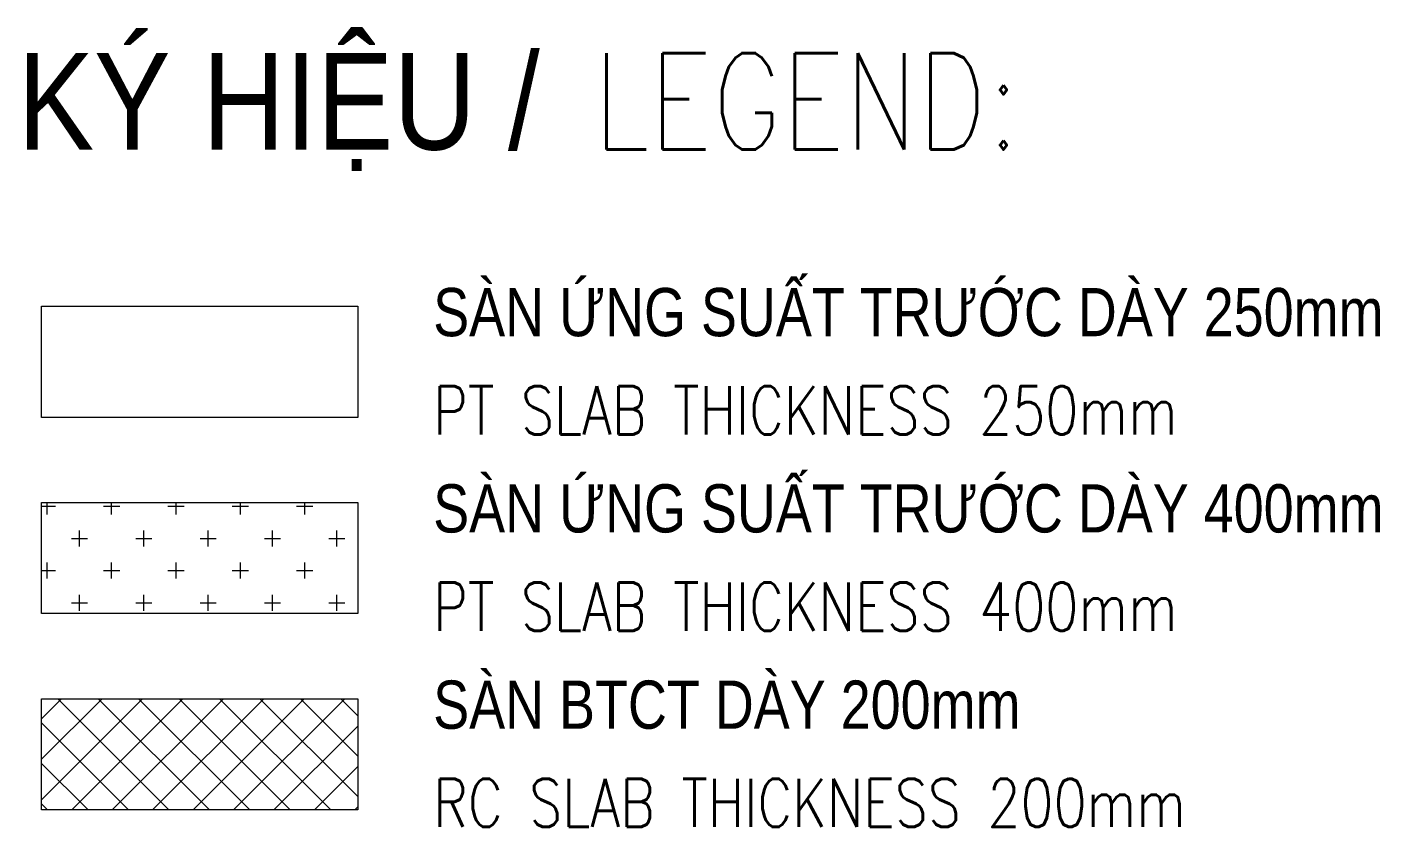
# Model space of a CAD drawing. Header units: millimetres. Extents: x -179076 to 505271, y -26127 to 124331.
# Drawn here: x 236676 to 247190, y 16507 to 22726 of the extents above; entities that cross this region are included whole.
import ezdxf
from ezdxf.enums import TextEntityAlignment as Align

# ---------------------------------------------------------------- set-up
doc = ezdxf.new("R2010")
doc.units = ezdxf.units.MM
for name, color, linetype, lineweight in [('NDC_S_CONTINUOUS', 3, 'Continuous', 20), ('NDC_S_ENG TEXT', 2, 'Continuous', 20), ('NDC_S_HATCH MATERIAL', 8, 'Continuous', 13), ('NDC_S_VN TEXT', 7, 'Continuous', 20)]:
    doc.layers.add(name, color=color, linetype=linetype, lineweight=lineweight)
doc.styles.add('NDC_EN TXT', font='romans.shx', dxfattribs={"width": 0.8})
doc.styles.add('NDC_VIE TXT', font='arial.ttf', dxfattribs={"width": 0.8})

msp = doc.modelspace()

# ---------------------------------------------------------------- hatches: boundary and pattern name
at = {"layer": 'NDC_S_HATCH MATERIAL', "ltscale": 500}
h = msp.add_hatch(dxfattribs=at)
h.set_pattern_fill('CROSS', color=256, scale=1000, pattern_type=2)
h.set_pattern_definition([(0, (129270.86, 0), (250, 250), [125, -375]), (90, (129333.36, -62.5), (-250, 250), [125, -375])])
h.paths.add_polyline_path([(236788.2, 19030.1), (236788.2, 18166), (239246.5, 18166), (239246.5, 19030.1)])
h = msp.add_hatch(dxfattribs=at)
h.set_pattern_fill('ANSI37', color=256, scale=70)
h.set_pattern_definition([(45, (131792.8, -1212.4), (-157.1545, 157.1545), []), (135, (131792.8, -1212.4), (-157.1545, -157.1545), [])])
h.paths.add_polyline_path([(236788.2, 17504.1), (236788.2, 16640), (239246.5, 16640), (239246.5, 17504.1)])

# ---------------------------------------------------------------- linework, layer by layer
at = {"layer": 'NDC_S_CONTINUOUS'}
for points in [[(236788.2, 20556.1), (239246.5, 20556.1), (239246.5, 19692), (236788.2, 19692)], [(236788.2, 19030.1), (239246.5, 19030.1), (239246.5, 18166), (236788.2, 18166)], [(236788.2, 17504.1), (239246.5, 17504.1), (239246.5, 16640), (236788.2, 16640)]]:
    msp.add_lwpolyline(points, close=True, dxfattribs=at)

# ---------------------------------------------------------------- texts
at = {"layer": 'NDC_S_ENG TEXT', "attachment_point": 1, "line_spacing_factor": 0.7, "style": 'NDC_EN TXT'}
for s, insert, char_height in [('LEGEND:', (241075.1, 22523.6), 750), ('PT SLAB THICKNESS 250mm', (239832.4, 19934.3), 375), ('PT SLAB THICKNESS 400mm', (239832.4, 18408.3), 375), ('RC SLAB THICKNESS 200mm', (239832.4, 16882.3), 375)]:
    msp.add_mtext_dynamic_manual_height_columns(s, width=11151.525, gutter_width=10, heights=[0], dxfattribs=dict(at, insert=insert, char_height=char_height))
at = {"layer": 'NDC_S_VN TEXT', "style": 'NDC_VIE TXT', "width": 0.85}
msp.add_text('KÝ HIỆU /', height=750, dxfattribs=at).set_placement((236603, 22523.6), align=Align.TOP_LEFT)
at = {"layer": 'NDC_S_VN TEXT', "char_height": 375, "attachment_point": 1, "style": 'NDC_VIE TXT'}
for s, insert in [('SÀN ỨNG SUẤT TRƯỚC DÀY 250mm', (239832.4, 20697.7)), ('SÀN ỨNG SUẤT TRƯỚC DÀY 400mm', (239832.4, 19171.7)), ('SÀN BTCT DÀY 200mm', (239832.4, 17645.7))]:
    msp.add_mtext_dynamic_manual_height_columns(s, width=8485.707, gutter_width=10, heights=[0], dxfattribs=dict(at, insert=insert))

doc.saveas('drawing.dxf')
